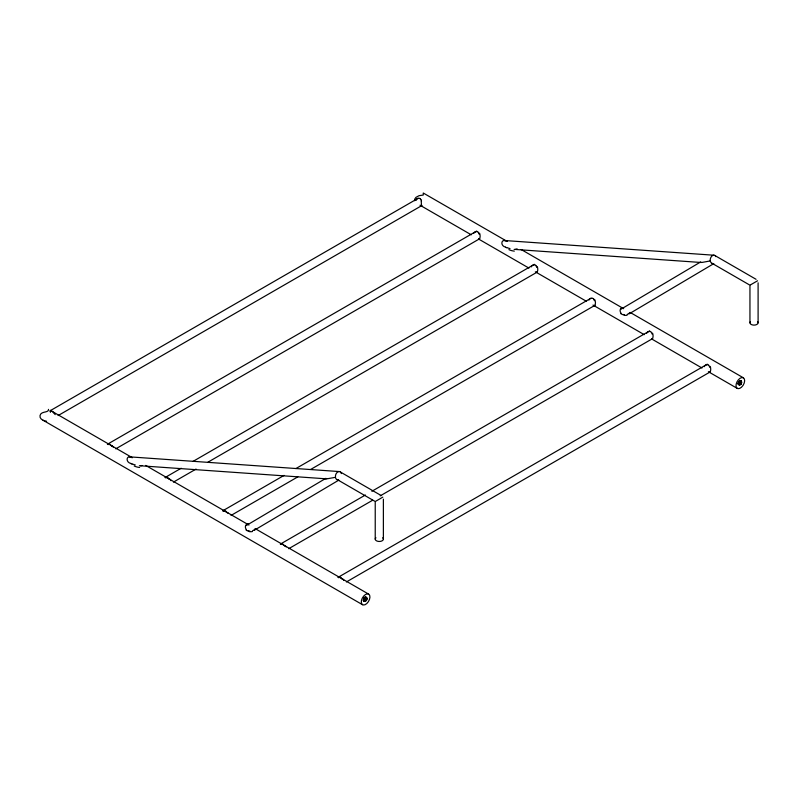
<?xml version="1.0" encoding="UTF-8"?>
<svg xmlns="http://www.w3.org/2000/svg" width="798" height="798" viewBox="0 0 798 798"><rect width="100%" height="100%" fill="white"/><g stroke="black" fill="none" stroke-linecap="round" stroke-linejoin="round"><path stroke-width="1.2" d="M375.23 539.109L375.23 501.523L337.285 479.618M383.379 539.109L383.379 499.169M749.95 322.771L749.95 285.185L711.996 263.27M758.1 322.771L758.1 282.831M363.898 598.51L363.559 599.607A2.035 1.227 -61.7 0 0 363.589 600.256A2.185 1.317 -61.7 0 0 363.898 600.834A2.045 1.247 -60.2 0 0 364.477 601.044L365.035 600.894A2.025 1.207 -57.8 0 0 365.614 600.515A2.155 1.277 -57.5 0 0 366.332 599.587L366.621 598.879A2.185 1.227 -57.7 0 0 366.701 598.061A2.105 1.157 -58.5 0 0 366.651 597.792A2.005 1.097 -59.3 0 0 366.531 597.572A2.155 1.177 -59.5 0 0 365.833 597.303A2.115 1.167 -61.4 0 0 364.666 598.111A2.025 1.157 -62.6 0 0 364.337 598.59A2.185 1.267 -62.8 0 0 363.948 599.667A2.025 1.207 -62 0 0 363.928 600.345A2.165 1.307 -61.7 0 0 364.287 601.064L364.736 601.243A2.185 1.327 -59.1 0 0 365.424 601.094A2.055 1.227 -58.1 0 0 366.142 600.565M740.285 383.419A1.815 1.037 -56.8 0 1 738.479 384.057A1.815 1.037 -56.8 0 1 738.838 381.893L738.529 382.531M364.327 599.517L364.806 598.899A2.035 1.157 -57.4 0 0 365.145 598.191A2.145 1.207 -57.6 0 0 365.255 597.213M517.164 248.886L515.229 249.415M252.477 530.83L255.031 529.353A7.99 3.072 -9.4 0 0 255.011 529.014M627.198 314.482L629.742 312.896M246.273 525.543L325.843 478.341M620.984 309.205L700.564 262.003M254.363 530.221L338.611 480.246M629.083 313.873L713.322 263.909M49.735 410.99L417.992 198.373M58.124 415.559L422.072 205.435M107.391 444.267L476.725 231.041M115.77 448.845L479.718 238.722M165.036 477.553L181.186 468.226M193.036 461.394L534.371 264.318M173.415 482.122L196.029 469.074M207.879 462.232L537.373 271.998M222.682 510.84L284.058 475.399M295.908 468.566L590.939 298.223M231.071 515.408L297.834 476.865M310.751 469.404L595.019 305.285M280.337 544.116L365.404 495.009M371.858 491.279L649.672 330.891M288.716 548.695L372.706 500.206M380.247 495.847L652.664 338.571M375.808 501.194L382.811 497.144M750.519 284.856L757.531 280.806M337.983 577.403L707.317 364.167M346.362 581.971L710.32 371.848M417.573 198.622L418.731 198.293M141.994 465.543L140.518 465.753M421.444 205.794L420.486 205.485M478.69 239.131A3.302 0.509 40.5 0 0 478.62 239.011L479.089 239.081M536.735 272.357L536.276 272.288A3.302 0.509 40.5 0 1 536.376 272.507M594.33 305.654L593.921 305.574A3.312 0.509 40.5 0 1 594.041 305.853M108.019 443.907L109.136 444.316M651.986 338.941L651.657 338.891A3.312 0.509 40.5 0 1 651.637 338.98M165.675 477.194L166.792 477.603M709.681 372.207L709.223 372.137A3.312 0.509 40.5 0 1 709.322 372.377M223.32 510.481L224.438 510.88M280.966 543.757L282.083 544.166M338.611 577.044L339.739 577.453M710.3 260.916L702.709 262.313A40.399 5.985 -23.9 0 1 701.552 262.442L701.412 262.442M335.489 477.284L335.489 477.284A4.12 2.813 -71.5 0 1 337.724 471.977A4.12 2.813 -71.5 0 1 341.315 473.573M335.28 477.324L335.379 477.304A4.269 3.222 -84.6 0 0 338.761 480.067M334.581 477.473L327.988 478.65A40.399 5.985 -23.9 0 1 326.841 478.78L326.701 478.79M506.92 241.375C501.034 237.744 499.857 246.093 505.683 247.141M132.079 457.653C126.164 454.172 125.236 462.411 130.962 463.478M624.495 314.661L623.039 314.512M249.774 530.999L248.318 530.85M504.027 240.487L714.07 255.23M514.102 249.365L700.584 262.452M129.306 456.835L339.35 471.568M139.381 465.703L325.873 478.8M46.583 421.244C43.661 420.915 39.242 419.1 40.04 415.479C41.037 410.79 48.838 413.145 48.548 409.374M510.012 248.627L506.72 247.579M135.291 464.965L132.009 463.917M246.702 530.371L246.063 530.012M715.227 255.719L756.065 279.3M507.209 241.445L423.259 193.016L423.259 195.051L419.06 195.68L415.967 197.355L414.81 198.991L414.701 200.717M521.224 249.535L623.677 308.686M630.151 312.427L743.387 377.803A6.115 3.531 -60 0 1 741.452 387.269A6.115 3.531 -60 0 1 736.155 384.217A6.115 3.531 -60 0 1 743.387 377.803M738.699 382.491L738.609 382.432A1.815 1.007 -56.9 0 0 738.948 381.853M738.968 382.641L739.058 382.691A1.815 1.107 -57.4 0 1 738.559 383.2A2.185 1.287 -57.4 0 0 739.247 382.222A2.025 1.147 -57.5 0 0 739.537 381.504A2.165 1.217 -57.6 0 0 739.616 381.165M739.876 381.085A1.815 1.037 -63.4 0 1 739.387 382.92L739.327 382.85A1.815 1.027 -56.7 0 1 738.539 383.449M738.579 383.798A1.815 1.027 -56.7 0 0 739.616 382.99L739.776 383.11A1.815 1.107 -60.3 0 1 738.559 383.968M740.045 383.269L740.135 383.319A1.815 1.037 -55.9 0 1 739.437 383.928A1.815 1.107 -56.6 0 1 738.549 384.107M740.504 383.529L740.404 383.469A1.815 0.988 -60.7 0 0 740.793 381.304M741.252 381.235A2.005 1.097 -59.3 0 1 741.362 381.454A2.105 1.157 -58.5 0 1 741.422 381.713A1.815 1.107 -57.3 0 1 740.933 383.818L740.763 383.678A1.815 0.988 -59.3 0 0 741.162 381.504M420.037 205.226L471.289 234.812M478.76 239.131L528.934 268.098M535.338 271.799L586.58 301.385M592.984 305.075L644.235 334.661M651.707 338.98L701.981 368.008M708.395 371.718L737.272 388.397M340.507 472.067L381.344 495.638M51.77 411.189L132.278 457.673M145.695 465.424L248.966 525.044M255.24 528.665L368.676 594.141A6.115 3.531 -60 0 1 366.731 603.617A6.115 3.531 -60 0 1 361.434 600.555A6.115 3.531 -60 0 1 368.676 594.141M364.606 599.188L364.706 599.248A1.815 1.107 -57.3 0 0 365.265 597.313M364.965 599.398L365.065 599.448A1.815 1.107 -60.3 0 1 363.469 600.256A1.815 1.027 -56.7 0 0 364.905 599.328A1.815 0.998 -58.3 0 0 365.434 597.313M365.783 599.867L365.693 599.817A1.815 0.988 -60.7 0 0 366.083 597.642M364.287 600.724A1.815 1.027 -56.7 0 0 366.043 600.016L366.142 600.076A1.815 1.107 -61.5 0 1 364.646 600.914A1.815 1.107 -61.5 0 1 364.068 599.587A1.815 1.027 -63.5 0 1 364.367 598.62A1.815 0.978 -58.2 0 1 366.182 597.642A1.815 1.107 -57.3 0 1 365.753 600.076M43.052 420.237L362.561 604.734M51.92 411.279L54.234 412.855M738.998 384.726L739.447 384.905A2.185 1.327 -59.1 0 0 740.145 384.756A2.055 1.227 -58.1 0 0 740.863 384.227M620.834 313.704L621.452 314.043A8.748 7.122 -53.3 0 0 622.979 314.671M341.325 578.41L342.482 579.278M283.679 545.124L284.836 545.992M226.034 511.847L227.181 512.705M168.378 478.561L169.535 479.428M110.732 445.274L111.89 446.142M593.921 299.44L594.38 300.706M536.276 266.163L536.735 267.42M478.62 232.876L479.089 234.143M420.975 199.6L421.444 200.857M709.681 367.27L709.223 366.013A3.312 2.703 -65.9 0 0 708.444 365.055M652.036 333.993L651.567 332.726A3.312 2.703 -65.9 0 0 650.799 331.769M363.679 599.507A1.815 1.007 -63.6 0 1 363.968 598.54A1.815 1.107 -63.8 0 1 364.117 598.171A1.815 0.988 -62.6 0 1 365.604 597.303L365.554 598.191A2.025 1.147 -57.5 0 1 365.374 598.719A2.105 1.217 -57.4 0 1 364.606 599.817L364.008 600.246A2.145 1.307 -59.3 0 1 363.439 600.415M757.761 321.833A4.08 2.354 0 0 1 753.821 325.125A4.08 2.354 0 0 1 750.459 321.634M715.816 256.577A4.12 2.813 -71.5 0 0 712.155 255.839A4.12 2.813 -71.5 0 0 710.27 260.936A4.269 3.222 -84.6 0 0 713.801 263.659M506.64 247.729A30.504 24.708 -49.4 0 1 505.613 247.27M514.351 251.121A17.147 11.292 -17.8 0 1 508.895 249.624M701.472 262.382A10.903 1.616 -23.9 0 1 700.345 262.422M621.133 313.365A3.92 3.192 54.8 0 1 622.45 307.609M627.088 315.24A7.81 4.678 -19.6 0 1 624.026 315.28M382.661 537.782A4.08 2.354 0 0 1 382.013 540.874A4.08 2.354 0 0 1 376.606 540.874A4.08 2.354 0 0 1 375.948 537.782M131.929 464.067A30.504 24.708 -49.4 0 1 130.892 463.608M139.63 467.458A17.147 11.292 -17.8 0 1 134.174 465.972M326.751 478.72A10.903 1.616 -23.9 0 1 325.624 478.76M246.422 529.702A3.92 3.192 54.8 0 1 245.575 525.762A3.92 3.192 54.8 0 1 248.457 523.927M248.268 531.009A8.748 7.122 -53.3 0 1 246.682 530.471M252.368 531.578A7.81 4.678 -19.6 0 1 249.315 531.618M740.574 383.619A1.815 1.107 -57.3 0 0 740.913 381.324A1.815 0.978 -58.2 0 0 739.098 382.282M741.252 381.235A2.155 1.177 -59.5 0 0 740.554 380.965A2.115 1.167 -61.4 0 0 739.387 381.773A2.025 1.157 -62.6 0 0 739.058 382.242A1.815 1.027 -63.5 0 0 738.739 383.259A1.815 1.107 -61.5 0 0 739.367 384.566A1.815 1.107 -61.5 0 0 740.853 383.728M740.604 383.768A1.815 1.047 -56.9 0 1 738.928 384.347A1.815 1.127 -59.8 0 1 738.908 382.332A1.815 1.017 -63 0 1 740.744 381.215M739.157 381.873A1.815 1.107 -57.2 0 1 738.758 382.551M739.736 381.035A1.815 1.107 -57.2 0 1 739.148 382.801M738.898 382.571A1.815 1.027 -56.7 0 1 738.529 382.97M739.556 381.035A1.815 1.007 -57 0 1 738.958 382.631M739.427 382.91A1.815 1.107 -59.9 0 1 738.579 383.639A2.125 1.287 -59.4 0 0 739.058 383.2L739.527 382.561A2.035 1.157 -57.4 0 0 739.866 381.853A2.145 1.207 -57.6 0 0 739.985 381.175M739.995 381.015A1.815 1.107 -57.3 0 1 739.467 382.96M740.195 381.085A1.815 0.998 -58.3 0 1 739.676 383.04M740.354 382.142A1.815 1.097 -57.2 0 1 739.886 383.11M740.275 382.162A1.815 1.017 -56.8 0 0 740.354 381.284A1.815 0.978 -60.4 0 0 740.285 381.035M740.195 383.379A1.815 1.107 -57.3 0 0 740.674 382.481A1.815 0.988 -57.4 0 0 740.374 381.005A1.815 0.988 -57.4 0 0 738.868 381.743M739.985 383.2A1.815 1.027 -56.7 0 1 738.549 384.067M738.389 383.16A1.815 1.007 -63.6 0 1 738.689 382.192A1.815 1.107 -63.8 0 1 738.828 381.833A1.815 0.988 -62.6 0 1 740.325 380.965L740.275 381.853A2.025 1.147 -57.5 0 1 740.095 382.382A2.105 1.217 -57.4 0 1 739.906 382.731A2.195 1.287 -57.4 0 1 739.297 383.499L738.729 383.908A2.145 1.307 -59.3 0 1 738.439 384.018M738.3 383.2A1.815 1.147 -59.9 0 0 738.619 384.157A1.815 1.117 -58.4 0 0 740.394 383.698M740.404 381.065A1.815 0.988 -61.2 0 1 740.095 383.2M740.793 381.374A1.815 0.978 -57.6 0 1 741.272 381.534M740.474 384.556A1.875 1.087 -60 0 1 739.008 383.818A1.875 1.087 -60 0 1 740.574 381.464A1.815 1.007 -63 0 1 740.684 381.384M740.494 381.404A1.935 1.117 -60 0 1 741.462 383.23M738.988 383.369A1.815 1.107 -62.5 0 1 739.327 382.412M739.337 382.422A1.815 0.998 -62.7 0 1 741.162 381.474M739.267 384.028A2.155 1.307 -59.3 0 1 738.549 384.287M740.694 381.215A2.185 1.227 -57.6 0 1 739.237 384.097M740.604 382.192A2.025 1.147 -57.4 0 1 740.394 382.731M737.98 383.818A2.165 1.307 -61.6 0 0 738.33 384.347A2.025 1.227 -59.7 0 0 738.669 384.486A2.045 1.247 -60.2 0 0 739.187 384.706L739.756 384.556A2.025 1.207 -57.8 0 0 740.335 384.177M740.075 383.858A2.025 1.197 -57.6 0 1 739.507 384.297A2.185 1.327 -59.1 0 1 738.669 384.486A2.185 1.317 -61.7 0 1 738.31 383.918A2.035 1.227 -61.7 0 1 738.28 383.259L738.619 382.172A2.025 1.167 -62.7 0 1 738.928 381.673A2.125 1.197 -62.3 0 1 739.167 381.384A2.195 1.217 -61.8 0 1 739.826 380.865L740.345 380.736A2.145 1.167 -59.5 0 1 740.903 381.045A2.005 1.097 -59.3 0 1 741.043 381.394L741.013 382.192A2.125 1.257 -57.5 0 1 740.085 383.878M740.335 384.167A2.155 1.277 -57.5 0 0 741.053 383.249L741.342 382.541A2.185 1.227 -57.7 0 0 741.422 381.713M739.058 382.242A2.185 1.267 -62.8 0 0 738.659 383.329A2.025 1.207 -62 0 0 738.639 384.008A2.165 1.307 -61.7 0 0 738.998 384.716M366.681 598.061A1.815 1.107 -57.3 0 1 366.212 600.156M366.043 600.016A1.815 0.988 -59.3 0 0 366.442 597.842A1.815 0.998 -62.7 0 0 364.616 598.759A1.815 1.107 -62.5 0 0 364.277 599.707M364.167 600.645A1.815 1.127 -59.8 0 1 364.187 598.67A1.815 1.017 -63 0 1 366.033 597.562M364.486 598.091A1.815 1.107 -57.2 0 1 364.357 598.4M364.965 598.111A1.815 1.107 -57.2 0 1 364.437 599.138M364.546 599.128A1.815 1.027 -56.7 0 1 363.509 599.936M365.135 597.343A1.815 1.037 -63.4 0 1 364.676 599.258A1.815 1.107 -59.9 0 1 363.489 600.096A2.125 1.287 -59.4 0 0 364.058 599.797M364.706 598.131A1.815 1.007 -57 0 1 364.267 598.919M365.634 597.622A1.815 1.017 -56.8 0 1 365.554 598.5A1.815 1.097 -57.2 0 1 365.175 599.448A1.815 1.027 -56.7 0 1 363.489 600.266M365.544 597.343A1.815 0.978 -60.4 0 1 365.654 597.602M364.117 598.231A1.815 1.037 -56.8 0 0 363.758 600.405A1.815 1.107 -56.6 0 0 364.716 600.276A1.815 1.037 -55.9 0 0 365.374 599.687M365.474 599.717A1.815 1.107 -57.3 0 0 365.953 598.819A1.815 0.988 -57.4 0 0 365.833 597.463M364.217 598.111A1.815 0.978 -57 0 1 365.763 597.403M363.898 600.495A1.815 1.147 -59.9 0 1 363.589 599.537M365.684 600.036A1.815 1.117 -58.4 0 1 363.958 600.525M365.564 599.757A1.815 1.037 -56.8 0 1 363.758 600.405M365.604 597.313A1.815 0.988 -61.2 0 1 365.374 599.547M366.083 597.712A1.815 0.978 -57.6 0 1 366.551 597.872M365.963 597.722A1.815 1.007 -63 0 0 365.763 597.792A1.815 1.047 -60 0 0 364.277 599.847A1.875 1.087 -60 0 0 365.753 600.894M365.773 597.742A1.935 1.117 -60 0 1 366.751 599.567M366.152 600.545A1.875 1.087 -60 0 0 366.681 599.747L366.541 600.036A2.185 1.287 -57.5 0 1 366.142 600.555M364.317 598.899A2.185 1.287 -57.4 0 0 364.526 598.56A2.025 1.147 -57.5 0 0 364.766 598.021M364.546 600.365A2.155 1.307 -59.3 0 1 363.569 600.615M364.516 600.445A2.185 1.227 -57.6 0 0 365.973 597.562A2.025 1.107 -59.2 0 0 365.903 597.303M365.893 598.53A2.025 1.147 -57.4 0 1 365.674 599.069M363.26 600.156A2.165 1.307 -61.6 0 0 363.619 600.685A2.025 1.227 -59.7 0 0 363.958 600.824A2.185 1.327 -59.1 0 0 364.796 600.635A2.025 1.197 -57.6 0 0 365.364 600.196A2.125 1.257 -57.5 0 0 366.322 598.52L366.322 597.742A2.005 1.097 -59.3 0 0 366.192 597.383A2.145 1.167 -59.5 0 0 365.624 597.084L365.115 597.203A2.195 1.217 -61.8 0 0 364.447 597.722A2.125 1.197 -62.3 0 0 364.207 598.011A2.025 1.167 -62.7 0 0 363.908 598.51M704.275 366.661A3.93 3.152 18.9 0 1 705.831 365.055L706.968 364.716A3.312 2.733 -84.1 0 1 708.115 364.955M710.23 366.432A3.93 1.796 83.3 0 1 709.691 372.277M646.629 333.374A3.93 3.152 18.9 0 1 648.185 331.778L649.323 331.429A3.312 2.733 -84.1 0 1 650.46 331.669M652.584 333.145A3.93 1.796 83.3 0 1 652.046 338.99M588.974 300.088A3.93 3.152 18.9 0 1 590.53 298.492L591.677 298.143A3.312 2.733 -84.1 0 1 592.814 298.382M593.153 298.482A3.312 2.703 -65.9 0 1 593.971 299.41M594.939 299.868A3.93 1.796 83.3 0 1 594.4 305.714M531.298 266.901A3.93 3.152 18.9 0 1 532.884 265.205L534.022 264.866A3.302 2.733 -84 0 1 535.169 265.106M535.498 265.205A3.312 2.703 -65.9 0 1 536.326 266.123M537.283 266.582A3.93 1.796 83.3 0 1 536.755 272.427M473.743 233.365A3.93 3.152 18.9 0 1 475.239 231.929L476.376 231.58A3.312 2.733 -84.1 0 1 477.523 231.819M477.852 231.919A3.302 2.693 -65.9 0 1 478.67 232.836M479.638 233.305A3.93 1.796 83.3 0 1 479.099 239.141M421.164 201.276A3.93 0.628 83.5 0 1 421.344 205.365M420.137 198.752A3.302 2.514 -80.7 0 1 420.805 199.729M418.721 198.363A3.392 2.763 -65.3 0 1 420.057 198.542M416.237 200.318A3.93 3.242 50 0 1 417.404 198.393M342.721 579.049A3.93 3.152 18.9 0 1 343.878 580.465M339.33 576.924A3.312 0.728 35 0 1 341.205 577.832M338.352 577.353A3.93 0.988 65.8 0 1 338.771 577.772M285.076 545.762A3.93 3.152 18.9 0 1 286.093 546.909M281.684 543.638A3.312 0.728 35 0 1 283.559 544.555M280.667 544.046A3.93 0.988 65.8 0 1 281.125 544.485M227.43 512.486A3.93 3.152 18.9 0 1 228.278 513.373M224.029 510.361A3.312 0.728 35 0 1 225.914 511.269M222.981 510.73A3.93 0.988 65.8 0 1 223.48 511.199M169.774 479.199A3.93 3.152 18.9 0 1 170.972 480.705M166.383 477.074A3.312 0.728 35 0 1 168.258 477.982M165.336 477.453A3.93 0.988 65.8 0 1 165.824 477.922M112.129 445.912A3.93 3.152 18.9 0 1 113.196 447.149M108.728 443.788A3.302 0.728 35 0 1 110.613 444.695M107.91 444.356A3.93 0.988 65.8 0 1 108.179 444.636M50.404 412.337A3.93 0.618 83.5 0 1 50.464 411.06M50.723 410.601A3.392 0.519 40.5 0 1 50.843 410.342M53.885 413.184A3.93 2.434 33.4 0 1 55.162 414.631M741.432 383.409L741.262 383.698A2.185 1.287 -57.5 0 1 740.853 384.217A1.875 1.087 -60 0 0 741.402 383.409"/></g></svg>
